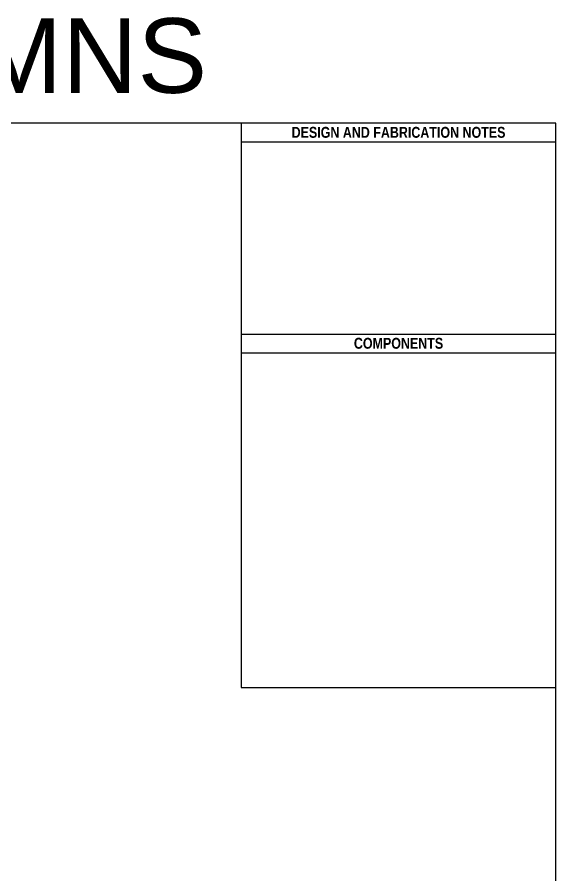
# Model space of a CAD drawing. Header units: inches. Extents: x 2832 to 8547, y -592 to 860.
# Drawn here: x 3849.6 to 4023, y -416 to -140 of the extents above; entities that cross this region are included whole.
import ezdxf
from ezdxf import colors
from ezdxf.entities.mleader import LeaderData, LeaderLine
from ezdxf.math import Vec2, Vec3

# ---------------------------------------------------------------- set-up
doc = ezdxf.new("R2010")
doc.units = ezdxf.units.IN
doc.header["$LTSCALE"] = 5
doc.header["$MEASUREMENT"] = 0
doc.linetypes.add('HIDDEN', pattern=[0.375, 0.25, -0.125])
for name, color, linetype in [('BlueHidden', 5, 'HIDDEN'), ('DIM', 154, 'Continuous'), ('FORM', 5, 'Continuous'), ('NOTES', 5, 'Continuous'), ('PLYA', 4, 'Continuous')]:
    doc.layers.add(name, color=color, linetype=linetype)
doc.styles.add('Arial Narrow', font='ARIALN.TTF', dxfattribs={"height": 1.5})
doc.styles.add('Arial Narrow Bold', font='ARIALNB.TTF', dxfattribs={"height": 1.5})
doc.styles.add('VBA_txt', font='arial.ttf', dxfattribs={"height": 2})

# ---------------------------------------------------------------- blocks, each defined once
blk = doc.blocks.new('VBA_SCISSOR_CLAMP_NOTES_FRAME')
at = {"layer": 'FORM'}
for p, q in [((-101.25, 0), (-101.25, -181.61)), ((-101.25, -6), (0, -6)), ((-101.25, -67.87), (0, -67.87)), ((-101.25, -73.87), (0, -73.87)), ((-101.25, -181.61), (0, -181.61))]:
    blk.add_line(p, q, dxfattribs=at)
at = {"layer": 'PLYA', "char_height": 3.5, "attachment_point": 1, "style": 'Arial Narrow Bold'}
for s, insert in [('\\pxqc;DESIGN AND FABRICATION NOTES', (-101.25, -1.19)), ('\\pxqc;COMPONENTS', (-101.25, -69.07))]:
    blk.add_mtext_dynamic_manual_height_columns(s, width=101.248, gutter_width=7.5, heights=[6], dxfattribs=dict(at, insert=insert))
blk = doc.blocks.new('VBA_DOWN_PLATE_NOTES_SCISSOR')
at = {"layer": 'NOTES'}
ml = blk.add_multileader_mtext('Standard', dxfattribs=at)
ml.set_content('\\A1;2x4 DOWN PLATES. {\\LOPTIONAL:} BEVEL COLUMN FORM STUDS {\\H0.7x;\\S1/4;}" FOR EASE OF ENTRY.', color=5, style='Arial Narrow')
ml.set_leader_properties(color=4)
ml.build(insert=Vec2(0, 0))
ml.multileader.update_dxf_attribs({"text_left_attachment_type": 2, "text_right_attachment_type": 2, "dogleg_length": 0.0625, "arrow_head_size": 1.5, "scale": 12})
ctx = ml.context
ctx.base_point, ctx.scale, ctx.char_height, ctx.arrow_head_size, ctx.landing_gap_size, ctx.plane_origin = Vec3(11.2, -8.39), 12, 2, 1.5, 0.75, Vec3(-1.09, 3.51)
ctx.left_attachment, ctx.right_attachment = 2, 2
notes = []
notes.append((ctx, [(0, (1, 1, 0), (10.45, -8.39), (1, 0), 0.75, [(0, [(0, 0)], 0, [])])]))
ctx.mtext.insert, ctx.mtext.width, ctx.mtext.flow_direction = Vec3(11.95, -3.7), 40.7685, 5
for ctx, leaders in notes:
    for number, flags, end, landing, length, lines in leaders:
        leader = LeaderData()
        leader.index, (leader.has_last_leader_line, leader.has_dogleg_vector, leader.attachment_direction) = number, flags
        leader.last_leader_point, leader.dogleg_vector, leader.dogleg_length = Vec3(end), Vec3(landing), length
        for number, points, colour, breaks in lines:
            line = LeaderLine()
            line.index, line.vertices, line.color, line.breaks = number, Vec3.list(points), colors.encode_raw_color(colour), breaks
            leader.lines.append(line)
        ctx.leaders.append(leader)

msp = doc.modelspace()

# ---------------------------------------------------------------- linework, layer by layer
at = {"linetype": 'ByBlock'}
msp.add_lwpolyline([(4023.0128, -174.14652), (3339.6673, -174.14652), (3339.6673, -591.55197), (4023.0128, -591.55197)], close=True, dxfattribs=at)

# ---------------------------------------------------------------- block references
msp.add_blockref('VBA_DOWN_PLATE_NOTES_SCISSOR', (3487.19334, -341.89354))
at = {"layer": 'DIM'}
msp.add_blockref('VBA_SCISSOR_CLAMP_NOTES_FRAME', (4023.0128, -174.14652), dxfattribs=at)

# ---------------------------------------------------------------- texts
at = {"layer": 'BlueHidden', "linetype": 'ByBlock', "insert": (3458.10121, -140.38067), "char_height": 24, "attachment_point": 1, "style": 'VBA_txt'}
msp.add_mtext_dynamic_manual_height_columns('{\\C2;SCISSOR CLAMP COLUMNS}', width=467.8059567, gutter_width=10, heights=[12.33189], dxfattribs=at)

doc.saveas('drawing.dxf')
